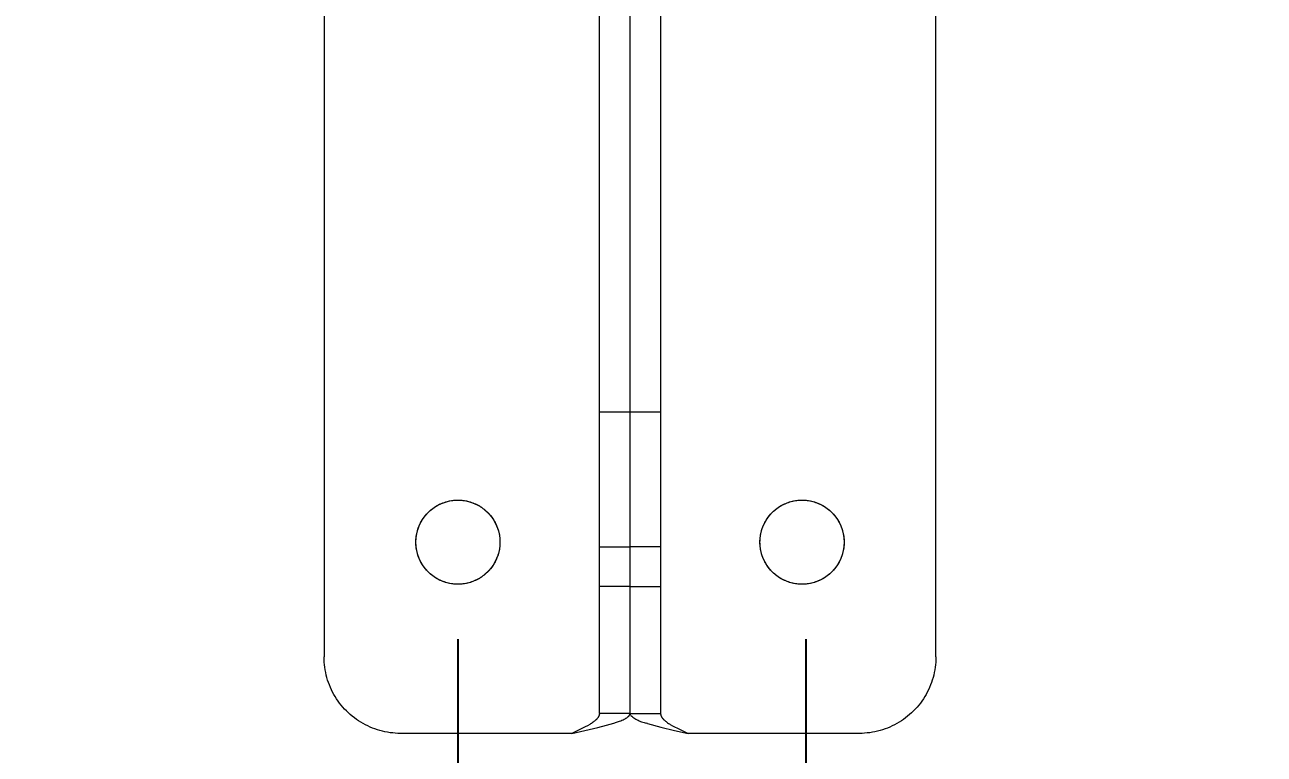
# Model space of a CAD drawing. Header units: inches. Extents: x -14 to 166, y -2 to 100.
# Drawn here: x 64.32 to 70.7, y 73.6 to 77.35 of the extents above; entities that cross this region are included whole.
import ezdxf

# ---------------------------------------------------------------- set-up
doc = ezdxf.new("R2010")
doc.units = ezdxf.units.IN
doc.layers.add('ZANO_R', color=7, linetype='Continuous', lineweight=0)
doc.layers.add('ZANO_W', color=1, linetype='Continuous', lineweight=0)
doc.styles.get("Standard").update_dxf_attribs({"font": 'arial.ttf'})
doc.dimstyles.new('amerykanie', dxfattribs={"dimtxt": 50, "dimasz": 50, "dimexe": 0.5, "dimexo": 0.5, "dimgap": 1, "dimtad": 1, "dimdec": 0, "dimzin": 0, "dimlunit": 5, "dimtxsty": 'Standard', "dimcen": 0.09, "dimclrd": 1, "dimclre": 1, "dimclrt": 1, "dimazin": 0, "dimtfac": 1, "dimtdec": 0, "dimtmove": 0, "dimatfit": 3, "dimfxl": 1, "dimtzin": 0, "dimarcsym": 1})

# ---------------------------------------------------------------- blocks, each defined once
blk = doc.blocks.new('*D367')
at = {"layer": 'ZANO_W', "color": 1, "lineweight": -2}
for p, q in [((38.599, 74.1892), (38.599, 70.4469)), ((66.5518, 74.1892), (66.5518, 70.4469)), ((39.599, 70.9469), (65.5518, 70.9469))]:
    blk.add_line(p, q, dxfattribs=at)
at = {"layer": 'ZANO_W', "color": 1}
for points in [[(39.599, 71.1136), (39.599, 70.7803), (38.599, 70.9469)], [(65.5518, 70.7803), (65.5518, 71.1136), (66.5518, 70.9469)]]:
    blk.add_solid(points, dxfattribs=at)
at = {"layer": 'ZANO_W', "color": 1, "insert": (52.5754, 72.2871), "char_height": 1.625, "attachment_point": 5}
blk.add_mtext('27 15/16', dxfattribs=at)
blk = doc.blocks.new('*D368')
at = {"layer": 'ZANO_W', "color": 1, "lineweight": -2}
for p, q in [((66.5518, 74.1695), (66.5518, 70.4469)), ((68.3431, 74.1892), (68.3431, 70.4469)), ((65.5518, 70.9469), (64.5518, 70.9469)), ((66.5518, 70.9469), (68.3431, 70.9469)), ((68.5791, 67.1746), (67.4474, 70.9469)), ((69.3431, 70.9469), (70.3431, 70.9469)), ((76.8019, 67.1746), (68.5791, 67.1746))]:
    blk.add_line(p, q, dxfattribs=at)
at = {"layer": 'ZANO_W', "color": 1}
for points in [[(65.5518, 70.7803), (65.5518, 71.1136), (66.5518, 70.9469)], [(69.3431, 71.1136), (69.3431, 70.7803), (68.3431, 70.9469)]]:
    blk.add_solid(points, dxfattribs=at)
at = {"layer": 'ZANO_W', "color": 1, "insert": (72.6905, 68.5154), "char_height": 1.625, "attachment_point": 5}
blk.add_mtext('1 13/16', dxfattribs=at)

msp = doc.modelspace()

# ---------------------------------------------------------------- linework, layer by layer
at = {"layer": 'ZANO_R'}
for p, q in [((65.8628, 79.61043), (65.8628, 74.09862)), ((69.01241, 74.09862), (69.01241, 79.61043)), ((67.28012, 73.8075), (67.28012, 79.31122)), ((67.4376, 79.31122), (67.4376, 73.8075)), ((67.59509, 79.31122), (67.59509, 73.8075)), ((67.4376, 75.35846), (67.28012, 75.35846)), ((67.59509, 75.35846), (67.4376, 75.35846)), ((66.39999, 74.8436), (66.40541, 74.84875)), ((66.40541, 74.84875), (66.41101, 74.8537)), ((66.41101, 74.8537), (66.41677, 74.85846)), ((66.41677, 74.85846), (66.42269, 74.86302)), ((66.42269, 74.86302), (66.42877, 74.86737)), ((66.42877, 74.86737), (66.435, 74.87151)), ((66.435, 74.87151), (66.44136, 74.87544)), ((66.44136, 74.87544), (66.44785, 74.87914)), ((66.44785, 74.87914), (66.45447, 74.88261)), ((66.45447, 74.88261), (66.46121, 74.88585)), ((66.46121, 74.88585), (66.46805, 74.88886)), ((66.46805, 74.88886), (66.47499, 74.89163)), ((66.47499, 74.89163), (66.48203, 74.89416)), ((66.48203, 74.89416), (66.48914, 74.89645)), ((66.48914, 74.89645), (66.49634, 74.89849)), ((66.49634, 74.89849), (66.50359, 74.90028)), ((66.50359, 74.90028), (66.51091, 74.90181)), ((66.51091, 74.90181), (66.51827, 74.9031)), ((66.51827, 74.9031), (66.52568, 74.90413)), ((66.52568, 74.90413), (66.53311, 74.9049)), ((66.53311, 74.9049), (66.54057, 74.90541)), ((66.54057, 74.90541), (66.54804, 74.90567)), ((66.54804, 74.90567), (66.55552, 74.90567)), ((66.55552, 74.90567), (66.56299, 74.90541)), ((66.56299, 74.90541), (66.57044, 74.9049)), ((66.57044, 74.9049), (66.57788, 74.90413)), ((66.57788, 74.90413), (66.58528, 74.9031)), ((66.58528, 74.9031), (66.59265, 74.90181)), ((66.59265, 74.90181), (66.59996, 74.90028)), ((66.59996, 74.90028), (66.60722, 74.89849)), ((66.60722, 74.89849), (66.61441, 74.89645)), ((66.61441, 74.89645), (66.62153, 74.89416)), ((66.62153, 74.89416), (66.62856, 74.89163)), ((66.62856, 74.89163), (66.63551, 74.88886)), ((66.63551, 74.88886), (66.64235, 74.88585)), ((66.64235, 74.88585), (66.64908, 74.88261)), ((66.64908, 74.88261), (66.6557, 74.87914)), ((66.6557, 74.87914), (66.6622, 74.87544)), ((66.6622, 74.87544), (66.66856, 74.87151)), ((66.66856, 74.87151), (66.67478, 74.86737)), ((66.67478, 74.86737), (66.68086, 74.86302)), ((66.68086, 74.86302), (66.68679, 74.85846)), ((66.68679, 74.85846), (66.69255, 74.8537)), ((66.69255, 74.8537), (66.69814, 74.84875)), ((66.69814, 74.84875), (66.70356, 74.8436)), ((68.17165, 74.8436), (68.17707, 74.84875)), ((68.17707, 74.84875), (68.18266, 74.8537)), ((68.18266, 74.8537), (68.18842, 74.85846)), ((68.18842, 74.85846), (68.19435, 74.86302)), ((68.19435, 74.86302), (68.20043, 74.86737)), ((68.20043, 74.86737), (68.20665, 74.87151)), ((68.20665, 74.87151), (68.21301, 74.87544)), ((68.21301, 74.87544), (68.21951, 74.87914)), ((68.21951, 74.87914), (68.22613, 74.88261)), ((68.22613, 74.88261), (68.23286, 74.88585)), ((68.23286, 74.88585), (68.2397, 74.88886)), ((68.2397, 74.88886), (68.24665, 74.89163)), ((68.24665, 74.89163), (68.25368, 74.89416)), ((68.25368, 74.89416), (68.2608, 74.89645)), ((68.2608, 74.89645), (68.26799, 74.89849)), ((68.26799, 74.89849), (68.27525, 74.90028)), ((68.27525, 74.90028), (68.28256, 74.90181)), ((68.28256, 74.90181), (68.28993, 74.9031)), ((68.28993, 74.9031), (68.29733, 74.90413)), ((68.29733, 74.90413), (68.30477, 74.9049)), ((68.30477, 74.9049), (68.31222, 74.90541)), ((68.31222, 74.90541), (68.31969, 74.90567)), ((68.31969, 74.90567), (68.32717, 74.90567)), ((68.32717, 74.90567), (68.33464, 74.90541)), ((68.33464, 74.90541), (68.3421, 74.9049)), ((68.3421, 74.9049), (68.34953, 74.90413)), ((68.34953, 74.90413), (68.35694, 74.9031)), ((68.35694, 74.9031), (68.3643, 74.90181)), ((68.3643, 74.90181), (68.37162, 74.90028)), ((68.37162, 74.90028), (68.37887, 74.89849)), ((68.37887, 74.89849), (68.38606, 74.89645)), ((68.38606, 74.89645), (68.39318, 74.89416)), ((68.39318, 74.89416), (68.40022, 74.89163)), ((68.40022, 74.89163), (68.40716, 74.88886)), ((68.40716, 74.88886), (68.414, 74.88585)), ((68.414, 74.88585), (68.42074, 74.88261)), ((68.42074, 74.88261), (68.42735, 74.87914)), ((68.42735, 74.87914), (68.43385, 74.87544)), ((68.43385, 74.87544), (68.44021, 74.87151)), ((68.44021, 74.87151), (68.44644, 74.86737)), ((68.44644, 74.86737), (68.45252, 74.86302)), ((68.45252, 74.86302), (68.45844, 74.85846)), ((68.45844, 74.85846), (68.4642, 74.8537)), ((68.4642, 74.8537), (68.4698, 74.84875)), ((68.4698, 74.84875), (68.47522, 74.8436)), ((66.35356, 74.77633), (66.35669, 74.78312)), ((66.35669, 74.78312), (66.36005, 74.7898)), ((66.36005, 74.7898), (66.36363, 74.79636)), ((66.36363, 74.79636), (66.36744, 74.80279)), ((66.36744, 74.80279), (66.37148, 74.80908)), ((66.37148, 74.80908), (66.37572, 74.81523)), ((66.37572, 74.81523), (66.38018, 74.82123)), ((66.38018, 74.82123), (66.38484, 74.82708)), ((66.38484, 74.82708), (66.3897, 74.83276)), ((66.3897, 74.83276), (66.39475, 74.83827)), ((66.39475, 74.83827), (66.39999, 74.8436)), ((66.70356, 74.8436), (66.7088, 74.83827)), ((66.7088, 74.83827), (66.71386, 74.83276)), ((66.71386, 74.83276), (66.71872, 74.82708)), ((66.71872, 74.82708), (66.72338, 74.82123)), ((66.72338, 74.82123), (66.72783, 74.81523)), ((66.72783, 74.81523), (66.73208, 74.80908)), ((66.73208, 74.80908), (66.73611, 74.80279)), ((66.73611, 74.80279), (66.73992, 74.79636)), ((66.73992, 74.79636), (66.74351, 74.7898)), ((66.74351, 74.7898), (66.74687, 74.78312)), ((66.74687, 74.78312), (66.75, 74.77633)), ((68.12521, 74.77633), (68.12834, 74.78312)), ((68.12834, 74.78312), (68.1317, 74.7898)), ((68.1317, 74.7898), (68.13529, 74.79636)), ((68.13529, 74.79636), (68.1391, 74.80279)), ((68.1391, 74.80279), (68.14313, 74.80908)), ((68.14313, 74.80908), (68.14738, 74.81523)), ((68.14738, 74.81523), (68.15183, 74.82123)), ((68.15183, 74.82123), (68.15649, 74.82708)), ((68.15649, 74.82708), (68.16135, 74.83276)), ((68.16135, 74.83276), (68.16641, 74.83827)), ((68.16641, 74.83827), (68.17165, 74.8436)), ((68.47522, 74.8436), (68.48046, 74.83827)), ((68.48046, 74.83827), (68.48551, 74.83276)), ((68.48551, 74.83276), (68.49037, 74.82708)), ((68.49037, 74.82708), (68.49503, 74.82123)), ((68.49503, 74.82123), (68.49949, 74.81523)), ((68.49949, 74.81523), (68.50373, 74.80908)), ((68.50373, 74.80908), (68.50776, 74.80279)), ((68.50776, 74.80279), (68.51158, 74.79636)), ((68.51158, 74.79636), (68.51516, 74.7898)), ((68.51516, 74.7898), (68.51852, 74.78312)), ((68.51852, 74.78312), (68.52165, 74.77633)), ((66.3364, 74.71156), (66.3373, 74.71898)), ((66.3373, 74.71898), (66.33846, 74.72636)), ((66.33846, 74.72636), (66.33987, 74.7337)), ((66.33987, 74.7337), (66.34153, 74.74099)), ((66.34153, 74.74099), (66.34345, 74.74822)), ((66.34345, 74.74822), (66.34561, 74.75537)), ((66.34561, 74.75537), (66.34802, 74.76245)), ((66.34802, 74.76245), (66.35067, 74.76944)), ((66.35067, 74.76944), (66.35356, 74.77633)), ((66.75, 74.77633), (66.75289, 74.76944)), ((66.75289, 74.76944), (66.75554, 74.76245)), ((66.75554, 74.76245), (66.75795, 74.75537)), ((66.75795, 74.75537), (66.76011, 74.74822)), ((66.76011, 74.74822), (66.76202, 74.74099)), ((66.76202, 74.74099), (66.76368, 74.7337)), ((66.76368, 74.7337), (66.7651, 74.72636)), ((66.7651, 74.72636), (66.76625, 74.71898)), ((66.76625, 74.71898), (66.76715, 74.71156)), ((68.10806, 74.71156), (68.10896, 74.71898)), ((68.10896, 74.71898), (68.11011, 74.72636)), ((68.11011, 74.72636), (68.11152, 74.7337)), ((68.11152, 74.7337), (68.11319, 74.74099)), ((68.11319, 74.74099), (68.1151, 74.74822)), ((68.1151, 74.74822), (68.11726, 74.75537)), ((68.11726, 74.75537), (68.11967, 74.76245)), ((68.11967, 74.76245), (68.12232, 74.76944)), ((68.12232, 74.76944), (68.12521, 74.77633)), ((68.52165, 74.77633), (68.52454, 74.76944)), ((68.52454, 74.76944), (68.52719, 74.76245)), ((68.52719, 74.76245), (68.5296, 74.75537)), ((68.5296, 74.75537), (68.53176, 74.74822)), ((68.53176, 74.74822), (68.53367, 74.74099)), ((68.53367, 74.74099), (68.53534, 74.7337)), ((68.53534, 74.7337), (68.53675, 74.72636)), ((68.53675, 74.72636), (68.53791, 74.71898)), ((68.53791, 74.71898), (68.53881, 74.71156)), ((66.33524, 74.68917), (66.33537, 74.69664)), ((66.33537, 74.6817), (66.33524, 74.68917)), ((66.33537, 74.69664), (66.33576, 74.70411)), ((66.33576, 74.67423), (66.33537, 74.6817)), ((66.33576, 74.70411), (66.3364, 74.71156)), ((66.3364, 74.66678), (66.33576, 74.67423)), ((66.3373, 74.65936), (66.3364, 74.66678)), ((66.33846, 74.65198), (66.3373, 74.65936)), ((66.76625, 74.65936), (66.7651, 74.65198)), ((66.76715, 74.66678), (66.76625, 74.65936)), ((66.76715, 74.71156), (66.7678, 74.70411)), ((66.7678, 74.67423), (66.76715, 74.66678)), ((66.7678, 74.70411), (66.76818, 74.69664)), ((66.76818, 74.6817), (66.7678, 74.67423)), ((66.76818, 74.69664), (66.76831, 74.68917)), ((66.76831, 74.68917), (66.76818, 74.6817)), ((67.28012, 74.66499), (67.4376, 74.66499)), ((67.59509, 74.66499), (67.4376, 74.66499)), ((68.1069, 74.68917), (68.10703, 74.69664)), ((68.10703, 74.6817), (68.1069, 74.68917)), ((68.10703, 74.69664), (68.10741, 74.70411)), ((68.10741, 74.67423), (68.10703, 74.6817)), ((68.10741, 74.70411), (68.10806, 74.71156)), ((68.10806, 74.66678), (68.10741, 74.67423)), ((68.10896, 74.65936), (68.10806, 74.66678)), ((68.11011, 74.65198), (68.10896, 74.65936)), ((68.53791, 74.65936), (68.53675, 74.65198)), ((68.53881, 74.66678), (68.53791, 74.65936)), ((68.53881, 74.71156), (68.53945, 74.70411)), ((68.53945, 74.67423), (68.53881, 74.66678)), ((68.53945, 74.70411), (68.53984, 74.69664)), ((68.53984, 74.6817), (68.53945, 74.67423)), ((68.53984, 74.69664), (68.53997, 74.68917)), ((68.53997, 74.68917), (68.53984, 74.6817)), ((66.33987, 74.64464), (66.33846, 74.65198)), ((66.34153, 74.63735), (66.33987, 74.64464)), ((66.34345, 74.63012), (66.34153, 74.63735)), ((66.34561, 74.62297), (66.34345, 74.63012)), ((66.34802, 74.61589), (66.34561, 74.62297)), ((66.35067, 74.6089), (66.34802, 74.61589)), ((66.35356, 74.60201), (66.35067, 74.6089)), ((66.35669, 74.59522), (66.35356, 74.60201)), ((66.36005, 74.58854), (66.35669, 74.59522)), ((66.74687, 74.59522), (66.74351, 74.58854)), ((66.75, 74.60201), (66.74687, 74.59522)), ((66.75289, 74.6089), (66.75, 74.60201)), ((66.75554, 74.61589), (66.75289, 74.6089)), ((66.75795, 74.62297), (66.75554, 74.61589)), ((66.76011, 74.63012), (66.75795, 74.62297)), ((66.76202, 74.63735), (66.76011, 74.63012)), ((66.76368, 74.64464), (66.76202, 74.63735)), ((66.7651, 74.65198), (66.76368, 74.64464)), ((68.11152, 74.64464), (68.11011, 74.65198)), ((68.11319, 74.63735), (68.11152, 74.64464)), ((68.1151, 74.63012), (68.11319, 74.63735)), ((68.11726, 74.62297), (68.1151, 74.63012)), ((68.11967, 74.61589), (68.11726, 74.62297)), ((68.12232, 74.6089), (68.11967, 74.61589)), ((68.12521, 74.60201), (68.12232, 74.6089)), ((68.12834, 74.59522), (68.12521, 74.60201)), ((68.1317, 74.58854), (68.12834, 74.59522)), ((68.51852, 74.59522), (68.51516, 74.58854)), ((68.52165, 74.60201), (68.51852, 74.59522)), ((68.52454, 74.6089), (68.52165, 74.60201)), ((68.52719, 74.61589), (68.52454, 74.6089)), ((68.5296, 74.62297), (68.52719, 74.61589)), ((68.53176, 74.63012), (68.5296, 74.62297)), ((68.53367, 74.63735), (68.53176, 74.63012)), ((68.53534, 74.64464), (68.53367, 74.63735)), ((68.53675, 74.65198), (68.53534, 74.64464)), ((66.36363, 74.58198), (66.36005, 74.58854)), ((66.36744, 74.57555), (66.36363, 74.58198)), ((66.37148, 74.56926), (66.36744, 74.57555)), ((66.37572, 74.56311), (66.37148, 74.56926)), ((66.38018, 74.5571), (66.37572, 74.56311)), ((66.38484, 74.55126), (66.38018, 74.5571)), ((66.3897, 74.54558), (66.38484, 74.55126)), ((66.39475, 74.54007), (66.3897, 74.54558)), ((66.39999, 74.53474), (66.39475, 74.54007)), ((66.40541, 74.52959), (66.39999, 74.53474)), ((66.41101, 74.52464), (66.40541, 74.52959)), ((66.69814, 74.52959), (66.69255, 74.52464)), ((66.70356, 74.53474), (66.69814, 74.52959)), ((66.7088, 74.54007), (66.70356, 74.53474)), ((66.71386, 74.54558), (66.7088, 74.54007)), ((66.71872, 74.55126), (66.71386, 74.54558)), ((66.72338, 74.5571), (66.71872, 74.55126)), ((66.72783, 74.56311), (66.72338, 74.5571)), ((66.73208, 74.56926), (66.72783, 74.56311)), ((66.73611, 74.57555), (66.73208, 74.56926)), ((66.73992, 74.58198), (66.73611, 74.57555)), ((66.74351, 74.58854), (66.73992, 74.58198)), ((68.13529, 74.58198), (68.1317, 74.58854)), ((68.1391, 74.57555), (68.13529, 74.58198)), ((68.14313, 74.56926), (68.1391, 74.57555)), ((68.14738, 74.56311), (68.14313, 74.56926)), ((68.15183, 74.5571), (68.14738, 74.56311)), ((68.15649, 74.55126), (68.15183, 74.5571)), ((68.16135, 74.54558), (68.15649, 74.55126)), ((68.16641, 74.54007), (68.16135, 74.54558)), ((68.17165, 74.53474), (68.16641, 74.54007)), ((68.17707, 74.52959), (68.17165, 74.53474)), ((68.18266, 74.52464), (68.17707, 74.52959)), ((68.4698, 74.52959), (68.4642, 74.52464)), ((68.47522, 74.53474), (68.4698, 74.52959)), ((68.48046, 74.54007), (68.47522, 74.53474)), ((68.48551, 74.54558), (68.48046, 74.54007)), ((68.49037, 74.55126), (68.48551, 74.54558)), ((68.49503, 74.5571), (68.49037, 74.55126)), ((68.49949, 74.56311), (68.49503, 74.5571)), ((68.50373, 74.56926), (68.49949, 74.56311)), ((68.50776, 74.57555), (68.50373, 74.56926)), ((68.51158, 74.58198), (68.50776, 74.57555)), ((68.51516, 74.58854), (68.51158, 74.58198)), ((66.41677, 74.51988), (66.41101, 74.52464)), ((66.42269, 74.51532), (66.41677, 74.51988)), ((66.42877, 74.51096), (66.42269, 74.51532)), ((66.435, 74.50682), (66.42877, 74.51096)), ((66.44136, 74.5029), (66.435, 74.50682)), ((66.44785, 74.4992), (66.44136, 74.5029)), ((66.45447, 74.49573), (66.44785, 74.4992)), ((66.46121, 74.49249), (66.45447, 74.49573)), ((66.46805, 74.48948), (66.46121, 74.49249)), ((66.47499, 74.48671), (66.46805, 74.48948)), ((66.48203, 74.48418), (66.47499, 74.48671)), ((66.48914, 74.48189), (66.48203, 74.48418)), ((66.49634, 74.47985), (66.48914, 74.48189)), ((66.50359, 74.47806), (66.49634, 74.47985)), ((66.51091, 74.47653), (66.50359, 74.47806)), ((66.51827, 74.47524), (66.51091, 74.47653)), ((66.52568, 74.47421), (66.51827, 74.47524)), ((66.53311, 74.47344), (66.52568, 74.47421)), ((66.54057, 74.47292), (66.53311, 74.47344)), ((66.54804, 74.47267), (66.54057, 74.47292)), ((66.55552, 74.47267), (66.54804, 74.47267)), ((66.56299, 74.47292), (66.55552, 74.47267)), ((66.57044, 74.47344), (66.56299, 74.47292)), ((66.57788, 74.47421), (66.57044, 74.47344)), ((66.58528, 74.47524), (66.57788, 74.47421)), ((66.59265, 74.47653), (66.58528, 74.47524)), ((66.59996, 74.47806), (66.59265, 74.47653)), ((66.60722, 74.47985), (66.59996, 74.47806)), ((66.61441, 74.48189), (66.60722, 74.47985)), ((66.62153, 74.48418), (66.61441, 74.48189)), ((66.62856, 74.48671), (66.62153, 74.48418)), ((66.63551, 74.48948), (66.62856, 74.48671)), ((66.64235, 74.49249), (66.63551, 74.48948)), ((66.64908, 74.49573), (66.64235, 74.49249)), ((66.6557, 74.4992), (66.64908, 74.49573)), ((66.6622, 74.5029), (66.6557, 74.4992)), ((66.66856, 74.50682), (66.6622, 74.5029)), ((66.67478, 74.51096), (66.66856, 74.50682)), ((66.68086, 74.51532), (66.67478, 74.51096)), ((66.68679, 74.51988), (66.68086, 74.51532)), ((66.69255, 74.52464), (66.68679, 74.51988)), ((68.18842, 74.51988), (68.18266, 74.52464)), ((68.19435, 74.51532), (68.18842, 74.51988)), ((68.20043, 74.51096), (68.19435, 74.51532)), ((68.20665, 74.50682), (68.20043, 74.51096)), ((68.21301, 74.5029), (68.20665, 74.50682)), ((68.21951, 74.4992), (68.21301, 74.5029)), ((68.22613, 74.49573), (68.21951, 74.4992)), ((68.23286, 74.49249), (68.22613, 74.49573)), ((68.2397, 74.48948), (68.23286, 74.49249)), ((68.24665, 74.48671), (68.2397, 74.48948)), ((68.25368, 74.48418), (68.24665, 74.48671)), ((68.2608, 74.48189), (68.25368, 74.48418)), ((68.26799, 74.47985), (68.2608, 74.48189)), ((68.27525, 74.47806), (68.26799, 74.47985)), ((68.28256, 74.47653), (68.27525, 74.47806)), ((68.28993, 74.47524), (68.28256, 74.47653)), ((68.29733, 74.47421), (68.28993, 74.47524)), ((68.30477, 74.47344), (68.29733, 74.47421)), ((68.31222, 74.47292), (68.30477, 74.47344)), ((68.31969, 74.47267), (68.31222, 74.47292)), ((68.32717, 74.47267), (68.31969, 74.47267)), ((68.33464, 74.47292), (68.32717, 74.47267)), ((68.3421, 74.47344), (68.33464, 74.47292)), ((68.34953, 74.47421), (68.3421, 74.47344)), ((68.35694, 74.47524), (68.34953, 74.47421)), ((68.3643, 74.47653), (68.35694, 74.47524)), ((68.37162, 74.47806), (68.3643, 74.47653)), ((68.37887, 74.47985), (68.37162, 74.47806)), ((68.38606, 74.48189), (68.37887, 74.47985)), ((68.39318, 74.48418), (68.38606, 74.48189)), ((68.40022, 74.48671), (68.39318, 74.48418)), ((68.40716, 74.48948), (68.40022, 74.48671)), ((68.414, 74.49249), (68.40716, 74.48948)), ((68.42074, 74.49573), (68.414, 74.49249)), ((68.42735, 74.4992), (68.42074, 74.49573)), ((68.43385, 74.5029), (68.42735, 74.4992)), ((68.44021, 74.50682), (68.43385, 74.5029)), ((68.44644, 74.51096), (68.44021, 74.50682)), ((68.45252, 74.51532), (68.44644, 74.51096)), ((68.45844, 74.51988), (68.45252, 74.51532)), ((68.4642, 74.52464), (68.45844, 74.51988)), ((67.4376, 74.46026), (67.28012, 74.46026)), ((67.4376, 74.46026), (67.59509, 74.46026)), ((65.86303, 74.08518), (65.8628, 74.09862)), ((65.86372, 74.07175), (65.86303, 74.08518)), ((69.01218, 74.08518), (69.01149, 74.07175)), ((69.01241, 74.09862), (69.01218, 74.08518)), ((65.86487, 74.05836), (65.86372, 74.07175)), ((65.86647, 74.04501), (65.86487, 74.05836)), ((65.86853, 74.03172), (65.86647, 74.04501)), ((65.87104, 74.01852), (65.86853, 74.03172)), ((65.874, 74.0054), (65.87104, 74.01852)), ((69.00417, 74.01852), (69.00121, 74.0054)), ((69.00668, 74.03172), (69.00417, 74.01852)), ((69.00874, 74.04501), (69.00668, 74.03172)), ((69.01034, 74.05836), (69.00874, 74.04501)), ((69.01149, 74.07175), (69.01034, 74.05836)), ((65.8774, 73.9924), (65.874, 74.0054)), ((65.88125, 73.97952), (65.8774, 73.9924)), ((65.88553, 73.96678), (65.88125, 73.97952)), ((65.89025, 73.95419), (65.88553, 73.96678)), ((65.8954, 73.94177), (65.89025, 73.95419)), ((68.98496, 73.95419), (68.97981, 73.94177)), ((68.98968, 73.96678), (68.98496, 73.95419)), ((68.99396, 73.97952), (68.98968, 73.96678)), ((68.99781, 73.9924), (68.99396, 73.97952)), ((69.00121, 74.0054), (68.99781, 73.9924)), ((65.90096, 73.92953), (65.8954, 73.94177)), ((65.90694, 73.91749), (65.90096, 73.92953)), ((65.91333, 73.90566), (65.90694, 73.91749)), ((65.92012, 73.89406), (65.91333, 73.90566)), ((65.9273, 73.88269), (65.92012, 73.89406)), ((68.95509, 73.89406), (68.94791, 73.88269)), ((68.96188, 73.90566), (68.95509, 73.89406)), ((68.96827, 73.91749), (68.96188, 73.90566)), ((68.97425, 73.92953), (68.96827, 73.91749)), ((68.97981, 73.94177), (68.97425, 73.92953)), ((65.93486, 73.87158), (65.9273, 73.88269)), ((65.9428, 73.86073), (65.93486, 73.87158)), ((65.9511, 73.85016), (65.9428, 73.86073)), ((65.95977, 73.83988), (65.9511, 73.85016)), ((65.96877, 73.8299), (65.95977, 73.83988)), ((65.97811, 73.82023), (65.96877, 73.8299)), ((68.90644, 73.8299), (68.8971, 73.82023)), ((68.91544, 73.83988), (68.90644, 73.8299)), ((68.92411, 73.85016), (68.91544, 73.83988)), ((68.93241, 73.86073), (68.92411, 73.85016)), ((68.94035, 73.87158), (68.93241, 73.86073)), ((68.94791, 73.88269), (68.94035, 73.87158)), ((65.98778, 73.81089), (65.97811, 73.82023)), ((65.99776, 73.80188), (65.98778, 73.81089)), ((66.00804, 73.79322), (65.99776, 73.80188)), ((66.01861, 73.78492), (66.00804, 73.79322)), ((66.02946, 73.77698), (66.01861, 73.78492)), ((66.04058, 73.76941), (66.02946, 73.77698)), ((66.05194, 73.76223), (66.04058, 73.76941)), ((66.06355, 73.75545), (66.05194, 73.76223)), ((67.24367, 73.7596), (67.23932, 73.75667)), ((67.24795, 73.76262), (67.24367, 73.7596)), ((67.25161, 73.76535), (67.24795, 73.76262)), ((67.25519, 73.76817), (67.25161, 73.76535)), ((67.25867, 73.7711), (67.25519, 73.76817)), ((67.26038, 73.77262), (67.25867, 73.7711)), ((67.26205, 73.77416), (67.26038, 73.77262)), ((67.26345, 73.7755), (67.26205, 73.77416)), ((67.26481, 73.77687), (67.26345, 73.7755)), ((67.26615, 73.77826), (67.26481, 73.77687)), ((67.26746, 73.77968), (67.26615, 73.77826)), ((67.26873, 73.78114), (67.26746, 73.77968)), ((67.26997, 73.78263), (67.26873, 73.78114)), ((67.27115, 73.78415), (67.26997, 73.78263)), ((67.2723, 73.7857), (67.27115, 73.78415)), ((67.27318, 73.78698), (67.2723, 73.7857)), ((67.27403, 73.78828), (67.27318, 73.78698)), ((67.27484, 73.78961), (67.27403, 73.78828)), ((67.2756, 73.79096), (67.27484, 73.78961)), ((67.27597, 73.79164), (67.2756, 73.79096)), ((67.27632, 73.79233), (67.27597, 73.79164)), ((67.27666, 73.79303), (67.27632, 73.79233)), ((67.27699, 73.79373), (67.27666, 73.79303)), ((67.2773, 73.79444), (67.27699, 73.79373)), ((67.2776, 73.79516), (67.2773, 73.79444)), ((67.27788, 73.79588), (67.2776, 73.79516)), ((67.27815, 73.7966), (67.27788, 73.79588)), ((67.27838, 73.79726), (67.27815, 73.7966)), ((67.2786, 73.79792), (67.27838, 73.79726)), ((67.2788, 73.79859), (67.2786, 73.79792)), ((67.27899, 73.79926), (67.2788, 73.79859)), ((67.27917, 73.79993), (67.27899, 73.79926)), ((67.27933, 73.80061), (67.27917, 73.79993)), ((67.27948, 73.80129), (67.27933, 73.80061)), ((67.27961, 73.80197), (67.27948, 73.80129)), ((67.27973, 73.80266), (67.27961, 73.80197)), ((67.27984, 73.80334), (67.27973, 73.80266)), ((67.27993, 73.80403), (67.27984, 73.80334)), ((67.28, 73.80473), (67.27993, 73.80403)), ((67.28005, 73.80542), (67.28, 73.80473)), ((67.28009, 73.80611), (67.28005, 73.80542)), ((67.28012, 73.80681), (67.28009, 73.80611)), ((67.4376, 73.8075), (67.28012, 73.8075)), ((67.28012, 73.8075), (67.28012, 73.80681)), ((67.35408, 73.75749), (67.36905, 73.7624)), ((67.36905, 73.7624), (67.38387, 73.76775)), ((67.38387, 73.76775), (67.38989, 73.77011)), ((67.38989, 73.77011), (67.39586, 73.77259)), ((67.39586, 73.77259), (67.40177, 73.77522)), ((67.40177, 73.77522), (67.40761, 73.77801)), ((67.40761, 73.77801), (67.41204, 73.78031)), ((67.41204, 73.78031), (67.41423, 73.78151)), ((67.41423, 73.78151), (67.41639, 73.78276)), ((67.41639, 73.78276), (67.41853, 73.78405)), ((67.41853, 73.78405), (67.42063, 73.7854)), ((67.42063, 73.7854), (67.42269, 73.78681)), ((67.42269, 73.78681), (67.42471, 73.78828)), ((67.42471, 73.78828), (67.42607, 73.78932)), ((67.42607, 73.78932), (67.4274, 73.7904)), ((67.4274, 73.7904), (67.42869, 73.79152)), ((67.42869, 73.79152), (67.42932, 73.7921)), ((67.42932, 73.7921), (67.42994, 73.79268)), ((67.42994, 73.79268), (67.43055, 73.79329)), ((67.43055, 73.79329), (67.43114, 73.7939)), ((67.43114, 73.7939), (67.43172, 73.79453)), ((67.43172, 73.79453), (67.43228, 73.79517)), ((67.43228, 73.79517), (67.43283, 73.79582)), ((67.43283, 73.79582), (67.43336, 73.79649)), ((67.43336, 73.79649), (67.43387, 73.79718)), ((67.43387, 73.79718), (67.43436, 73.79788)), ((67.43435, 73.79789), (67.43468, 73.79836)), ((67.43468, 73.79836), (67.43499, 73.79884)), ((67.43499, 73.79884), (67.43529, 73.79933)), ((67.43529, 73.79933), (67.43557, 73.79983)), ((67.43557, 73.79983), (67.43583, 73.80033)), ((67.43583, 73.80033), (67.43607, 73.80085)), ((67.43607, 73.80085), (67.4363, 73.80138)), ((67.4363, 73.80138), (67.43651, 73.80191)), ((67.43651, 73.80191), (67.43671, 73.80245)), ((67.43671, 73.80245), (67.43688, 73.80299)), ((67.43688, 73.80299), (67.43704, 73.80355)), ((67.43704, 73.80355), (67.43717, 73.8041)), ((67.43717, 73.8041), (67.43729, 73.80466)), ((67.43729, 73.80466), (67.43739, 73.80523)), ((67.43739, 73.80523), (67.43747, 73.80579)), ((67.43747, 73.80579), (67.43754, 73.80636)), ((67.43754, 73.80636), (67.43758, 73.80693)), ((67.43758, 73.80693), (67.4376, 73.8075)), ((67.44143, 73.79707), (67.4376, 73.8075)), ((67.4376, 73.8075), (67.59509, 73.8075)), ((67.44142, 73.79707), (67.44654, 73.79302)), ((67.44654, 73.79302), (67.45179, 73.78914)), ((67.45179, 73.78914), (67.45716, 73.78543)), ((67.45716, 73.78543), (67.46265, 73.7819)), ((67.46265, 73.7819), (67.46825, 73.77855)), ((67.46825, 73.77855), (67.47396, 73.77538)), ((67.47396, 73.77538), (67.47976, 73.7724)), ((67.47976, 73.7724), (67.48566, 73.76961)), ((67.48566, 73.76961), (67.49165, 73.76701)), ((67.49165, 73.76701), (67.49772, 73.76461)), ((67.49772, 73.76461), (67.50386, 73.76241)), ((67.50386, 73.76241), (67.51007, 73.7604)), ((67.51007, 73.7604), (67.51635, 73.7586)), ((67.59509, 73.8075), (67.59509, 73.80685)), ((67.59509, 73.80685), (67.59511, 73.8062)), ((67.59511, 73.8062), (67.59515, 73.80555)), ((67.59515, 73.80555), (67.5952, 73.8049)), ((67.5952, 73.8049), (67.59526, 73.80425)), ((67.59526, 73.80425), (67.59534, 73.8036)), ((67.59534, 73.8036), (67.59543, 73.80295)), ((67.59543, 73.80295), (67.59554, 73.8023)), ((67.59554, 73.8023), (67.59566, 73.80166)), ((67.59566, 73.80166), (67.59579, 73.80102)), ((67.59579, 73.80102), (67.59593, 73.80038)), ((67.59593, 73.80038), (67.59609, 73.79975)), ((67.59609, 73.79975), (67.59626, 73.79912)), ((67.59626, 73.79912), (67.59644, 73.79849)), ((67.59644, 73.79849), (67.59663, 73.79786)), ((67.59663, 73.79786), (67.59684, 73.79724)), ((67.59684, 73.79724), (67.59711, 73.79647)), ((67.59711, 73.79647), (67.5974, 73.79571)), ((67.5974, 73.79571), (67.5977, 73.79495)), ((67.5977, 73.79495), (67.59802, 73.7942)), ((67.59802, 73.7942), (67.59836, 73.79345)), ((67.59836, 73.79345), (67.59871, 73.79272)), ((67.59871, 73.79272), (67.59908, 73.79198)), ((67.59908, 73.79198), (67.59945, 73.79126)), ((67.59945, 73.79126), (67.59985, 73.79054)), ((67.59985, 73.79054), (67.60025, 73.78983)), ((67.60025, 73.78983), (67.6011, 73.78843)), ((67.6011, 73.78843), (67.60198, 73.78705)), ((67.60198, 73.78705), (67.60291, 73.7857)), ((67.60291, 73.7857), (67.60406, 73.78415)), ((67.60406, 73.78415), (67.60525, 73.78262)), ((67.60525, 73.78262), (67.60648, 73.78114)), ((67.60648, 73.78114), (67.60775, 73.77968)), ((67.60775, 73.77968), (67.60906, 73.77826)), ((67.60906, 73.77826), (67.6104, 73.77687)), ((67.6104, 73.77687), (67.61177, 73.7755)), ((67.61177, 73.7755), (67.61316, 73.77417)), ((67.61316, 73.77417), (67.61484, 73.77262)), ((67.61484, 73.77262), (67.61654, 73.77111)), ((67.61654, 73.77111), (67.62003, 73.76817)), ((67.62003, 73.76817), (67.62361, 73.76535)), ((67.62361, 73.76535), (67.62726, 73.76262)), ((67.62726, 73.76262), (67.63154, 73.7596)), ((67.63154, 73.7596), (67.6359, 73.75667)), ((68.82327, 73.76223), (68.81166, 73.75545)), ((68.83463, 73.76941), (68.82327, 73.76223)), ((68.84575, 73.77698), (68.83463, 73.76941)), ((68.8566, 73.78492), (68.84575, 73.77698)), ((68.86717, 73.79322), (68.8566, 73.78492)), ((68.87745, 73.80188), (68.86717, 73.79322)), ((68.88743, 73.81089), (68.87745, 73.80188)), ((68.8971, 73.82023), (68.88743, 73.81089)), ((66.07537, 73.74906), (66.06355, 73.75545)), ((66.08741, 73.74308), (66.07537, 73.74906)), ((66.09965, 73.73751), (66.08741, 73.74308)), ((66.11207, 73.73237), (66.09965, 73.73751)), ((66.12466, 73.72765), (66.11207, 73.73237)), ((66.1374, 73.72336), (66.12466, 73.72765)), ((66.15028, 73.71952), (66.1374, 73.72336)), ((66.16329, 73.71611), (66.15028, 73.71952)), ((66.1764, 73.71315), (66.16329, 73.71611)), ((66.18961, 73.71064), (66.1764, 73.71315)), ((66.20289, 73.70858), (66.18961, 73.71064)), ((66.21624, 73.70698), (66.20289, 73.70858)), ((66.22964, 73.70584), (66.21624, 73.70698)), ((66.24306, 73.70515), (66.22964, 73.70584)), ((66.2565, 73.70492), (66.24306, 73.70515)), ((67.13839, 73.70492), (66.2565, 73.70492)), ((67.13839, 73.70492), (67.27161, 73.73505)), ((67.19366, 73.73108), (67.13839, 73.70492)), ((67.20764, 73.73826), (67.19366, 73.73108)), ((67.21914, 73.7445), (67.20764, 73.73826)), ((67.23044, 73.75108), (67.21914, 73.7445)), ((67.2349, 73.75384), (67.23044, 73.75108)), ((67.23932, 73.75667), (67.2349, 73.75384)), ((67.27161, 73.73505), (67.31663, 73.74659)), ((67.31663, 73.74659), (67.33541, 73.75186)), ((67.33541, 73.75186), (67.35408, 73.75749)), ((67.51635, 73.7586), (67.52268, 73.75701)), ((67.52787, 73.75541), (67.52268, 73.75701)), ((67.52787, 73.75541), (67.59712, 73.73694)), ((67.59712, 73.73694), (67.66678, 73.72011)), ((67.6359, 73.75667), (67.64031, 73.75384)), ((67.64031, 73.75384), (67.64477, 73.75108)), ((67.64477, 73.75108), (67.65608, 73.7445)), ((67.65608, 73.7445), (67.66757, 73.73826)), ((67.66678, 73.72011), (67.73682, 73.70492)), ((67.66757, 73.73826), (67.68156, 73.73108)), ((67.68156, 73.73108), (67.73682, 73.70492)), ((68.61871, 73.70492), (67.73682, 73.70492)), ((68.63215, 73.70515), (68.61871, 73.70492)), ((68.64557, 73.70584), (68.63215, 73.70515)), ((68.65897, 73.70698), (68.64557, 73.70584)), ((68.67232, 73.70858), (68.65897, 73.70698)), ((68.6856, 73.71064), (68.67232, 73.70858)), ((68.69881, 73.71315), (68.6856, 73.71064)), ((68.71192, 73.71611), (68.69881, 73.71315)), ((68.72493, 73.71952), (68.71192, 73.71611)), ((68.73781, 73.72336), (68.72493, 73.71952)), ((68.75055, 73.72765), (68.73781, 73.72336)), ((68.76314, 73.73237), (68.75055, 73.72765)), ((68.77556, 73.73751), (68.76314, 73.73237)), ((68.7878, 73.74308), (68.77556, 73.73751)), ((68.79984, 73.74906), (68.7878, 73.74308)), ((68.81166, 73.75545), (68.79984, 73.74906))]:
    msp.add_line(p, q, dxfattribs=at)
for centre in [(66.55178, 74.68914), (68.32343, 74.68915)]:
    msp.add_circle(centre, 0.21653, dxfattribs=at)

# ---------------------------------------------------------------- dimensions: what is measured, and where the dimension line sits
at = {"layer": 'ZANO_W'}
for base, p1, p2, picture, middle in [((66.55178, 70.94692), (38.599, 74.68918), (66.55178, 74.68918), '*D367', (52.57539, 72.28713)), ((68.34312, 70.94692), (66.55178, 74.66948), (68.34312, 74.68917), '*D368', (69.07914, 68.51539))]:
    dim = msp.add_linear_dim(base=base, p1=p1, p2=p2, dimstyle='amerykanie', override={"dimtxt": 1.625, "dimasz": 1, "dimgap": 0.5, "dimdec": 4, "dimaunit": 1, "dimadec": 1, "dimtdec": 4, "dimtmove": 1, "dimfrac": 2}, dxfattribs=at)
    dim.commit()
    dim.dimension.update_dxf_attribs({"geometry": picture, "text_midpoint": middle})

doc.saveas('drawing.dxf')
